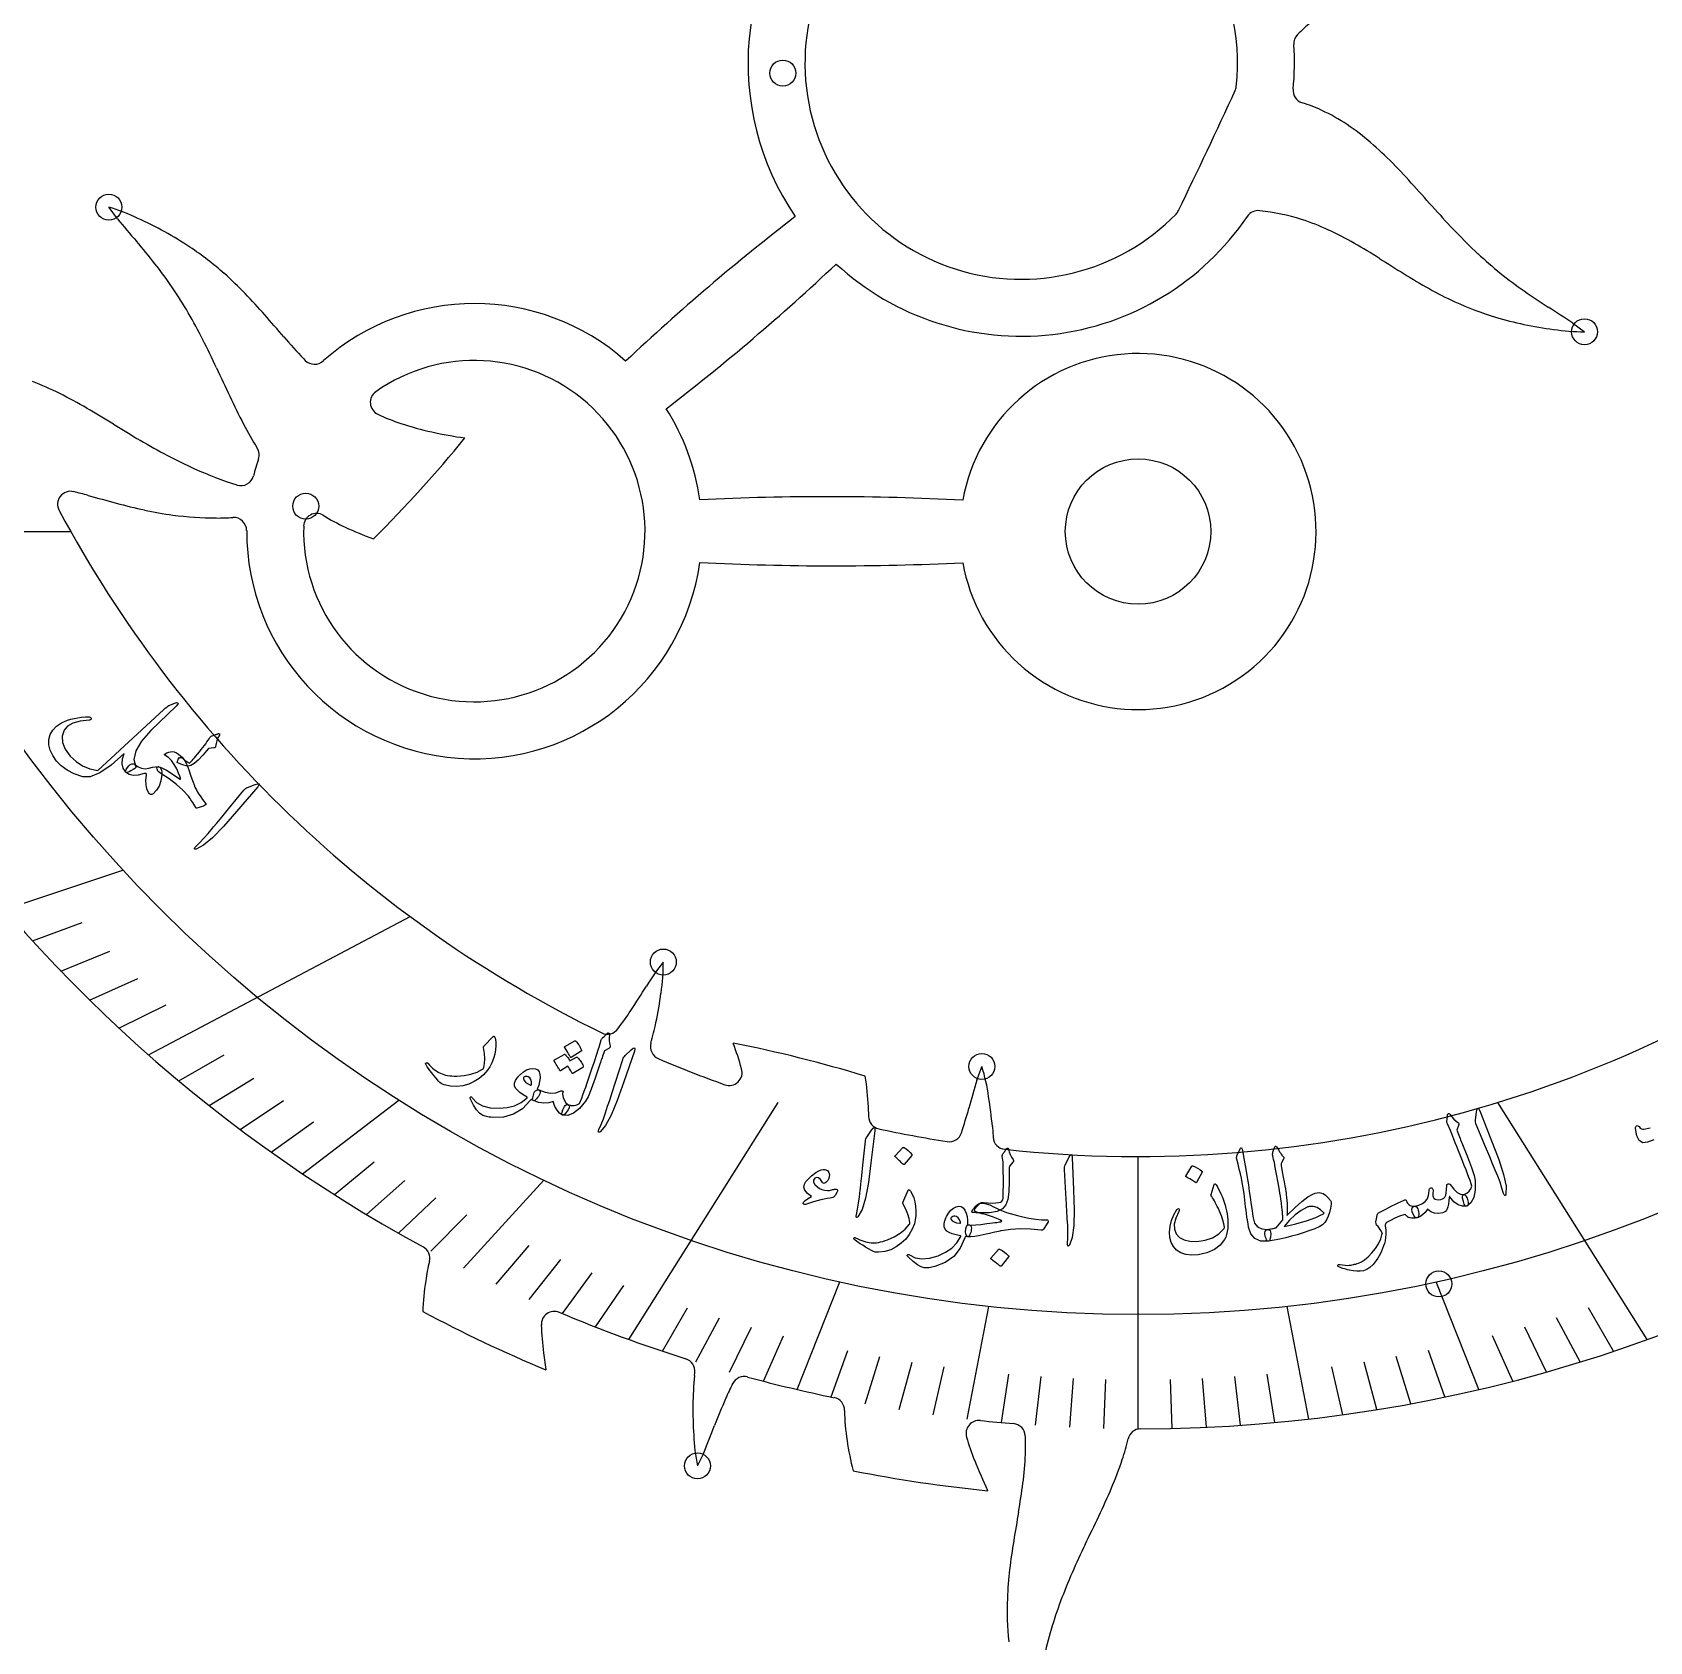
# Model space of a CAD drawing. Header units: millimetres. Extents: x -40.3 to 40.3, y -40.3 to 40.3.
# Drawn here: x -21.29 to 9.85, y -21.38 to 9.61 of the extents above; entities that cross this region are included whole.
import ezdxf

# ---------------------------------------------------------------- set-up
doc = ezdxf.new("R2010")
doc.units = ezdxf.units.MM
for name, color, linetype in [('CUT_INNER', 6, 'Continuous'), ('CUT_OUTER', 1, 'Continuous'), ('ENGRAVE', 7, 'Continuous'), ('ENGRAVE_FINE', 8, 'Continuous'), ('TEXT', 5, 'Continuous')]:
    doc.layers.add(name, color=color, linetype=linetype)

msp = doc.modelspace()

# ---------------------------------------------------------------- linework, layer by layer
at = {"layer": 'CUT_INNER'}
for points in [[(-19.65, 6.021), (-19.811, 6.242), (-19.814, 6.246)], [(8.372, 4.016), (8.591, 3.851), (8.595, 3.848)], [(-16.07, 3.332), (-16.035, 3.296)], [(-12.965, 1.803), (-12.959, 1.802)], [(-7.792, -9.857), (-7.794, -9.851)], [(-3.103, -10.563), (-3.009, -10.307), (-3.007, -10.302)], [(-5.193, -11.079), (-5.189, -11.262)], [(-2.804, -11.458), (-2.79, -11.664)], [(-11.446, -15.817), (-11.404, -16.135), (-11.404, -16.14)], [(-8.541, -16.255), (-8.534, -16.199)], [(-2.169, -17.77), (-2.166, -17.506), (-2.166, -17.491), (-2.17, -17.415)], [(-8.361, -17.741), (-8.48, -17.987), (-8.483, -17.992)], [(-2.896, -18.465), (-2.894, -18.471)]]:
    msp.add_lwpolyline(points, dxfattribs=at)
msp.add_circle((0, 0), 1.4, dxfattribs=at)
for centre, radius, start, end in [((0, 11.523), 23.56, 354.6887, 200.6515), ((0, 0), 39.01, 117.6704, 213.0897), ((0, 11.523), 28.802, 128.2866, 241.45), ((0, 11.523), 28.802, 270.0987, 51.7132), ((-2.249, 9.022), 4.164, 353.6856, 73.9472), ((-2.25, 9.022), 5.259, 135.6208, 214.1991), ((-2.249, 9.022), 4.164, 125.1637, 315.7235), ((6.2, 6.413), 4.446, 130.3452, 134.7254), ((-2.227, 9.021), 5.238, 354.4898, 3.9006), ((3.248, 9.394), 0.25, 134.8899, 183.8672), ((-125.508, 67.317), 140.306, 334.1682, 335.21271), ((1.641, 8.59), 0.25, 337.3633, 354.0098), ((3.235, 8.495), 0.25, 174.7316, 251.8995), ((2.378, 5.685), 2.689, 64.3808, 73.154), ((1.99, 4.782), 3.671, 56.305, 65.0077), ((0, 0), 39.01, 257.7581, 11.7782), ((1.477, 4.024), 4.586, 49.1382, 56.2322), ((-0.092, 2.213), 6.982, 44.3313, 49.1195), ((-5.428, -3.004), 14.445, 41.9752, 44.3419), ((-208.741, -186.027), 288.002, 41.87273, 41.99278), ((-20.888, 2.637), 3.766, 64.3336, 73.4341), ((10.607, 31.388), 39.484, 219.9762, 220.7945), ((-22.552, -1.188), 7.935, 61.2929, 65.4639), ((19.888, -28.319), 43.404, 127.6084, 133.2746), ((-2.249, 9.022), 5.26, 227.3649, 325.8619), ((0.552, 6.288), 0.25, 316.0387, 334.6875), ((2.311, 5.93), 0.25, 82.3833, 145.8984), ((1.941, 2.214), 3.984, 72.3486, 84.1918), ((1.778, 1.726), 4.498, 65.1344, 72.2625), ((19.824, 18.867), 18.957, 221.896, 223.7134), ((-21.915, -0.028), 6.612, 56.39, 61.3054), ((0.964, -0.017), 6.422, 60.0866, 65.0779), ((13.604, 12.928), 10.357, 223.7475, 227.0157), ((-29.23, -2.926), 13.094, 38.126, 40.577), ((-21.606, 0.449), 6.044, 48.3846, 56.3234), ((-2.725, -6.421), 13.813, 57.7418, 60.0731), ((12.184, 11.417), 8.283, 227.0694, 234.992), ((-25.446, 0.046), 8.283, 30.1944, 38.117), ((-35.543, 36.732), 43.373, 307.5925, 313.2726), ((55.102, 85.236), 94.561, 237.75362, 238.09311), ((-22.428, -0.465), 7.274, 43.9511, 48.3297), ((11.469, 15.168), 12.018, 238.1225, 240.7802), ((9.148, 11.03), 7.274, 240.8261, 245.2047), ((-25.85, -3.751), 12.018, 41.2475, 43.9052), ((-12.779, 0.008), 4.383, 48.3344, 131.4853), ((8.627, 9.916), 6.044, 245.2596, 253.1984), ((14.943, 15.359), 13.094, 235.001, 237.452), ((-27.243, -0.989), 10.357, 26.8725, 30.1407), ((-87.944, -58.137), 94.561, 40.87862, 41.21811), ((8.784, 10.462), 6.612, 253.265, 258.1804), ((-13.218, -29.042), 39.484, 56.8512, 57.6695), ((-6.001, 12.788), 13.813, 220.8668, 223.1981), ((9.057, 11.757), 7.935, 258.1679, 262.3389), ((8.575, 7.614), 3.766, 261.2086, 270.3091), ((-34.92, -4.866), 18.957, 25.021, 26.8384), ((0, 0), 3.428, 227.8354, 169.8526), ((243.281, 124.856), 288.002, 204.99773, 205.11778), ((-12.779, 0.008), 3.287, 178.2799, 125.2789), ((-15.856, 3.472), 0.25, 224.451, 313.982), ((-23.237, -2.264), 5.509, 63.2988, 69.2838), ((-25.025, -5.819), 9.489, 59.7307, 63.2983), ((-4.406, 8.733), 14.445, 205.1002, 207.4669), ((-14.532, 2.488), 0.25, 125.4906, 245.5083), ((-34.528, -22.116), 28.354, 58.534, 59.747), ((-13.076, 5.499), 3.595, 244.2848, 251.8601), ((-12.777, 0.009), 4.381, 7.8989, 32.5324), ((0.391, 34.966), 38.562, 238.5529, 239.451), ((-11.554, 5.001), 6.381, 207.3427, 212.1215), ((-12.366, 7.547), 5.762, 251.487, 257.6602), ((-11.626, 10.932), 9.227, 257.6656, 261.6596), ((-12.575, 13.011), 13.064, 239.4785, 242.095), ((-17.172, 1.479), 0.25, 341.382, 31.0774), ((-33.697, 18.83), 26.833, 315.0131, 320.6106), ((-14.506, 9.379), 8.95, 242.1375, 245.8785), ((-12.818, 0.018), 4.343, 161.462, 165.9474), ((-14.774, 8.816), 8.327, 245.9827, 251.9929), ((-17.273, 1.135), 0.25, 252.4783, 345.5879), ((-20.552, 0.525), 0.25, 76.3401, 208.3008), ((-22.621, -7.873), 8.9, 74.3006, 76.1645), ((4.853, 91.873), 94.561, 254.62862, 254.96811), ((-5.978, -50.39), 51.061, 87.0762, 92.7605), ((0, 11.523), 23.559, 208.1531, 244.0093), ((-16.561, 12.156), 12.018, 254.9975, 257.6552), ((-17.581, 7.522), 7.274, 257.7011, 262.0797), ((-17.757, 6.306), 6.044, 262.1346, 270.0734), ((-15.815, 0.099), 0.25, 59.2467, 178.2249), ((-13.73, 3.421), 3.672, 237.7985, 245.2338), ((-17.702, 4.238), 3.977, 269.3288, 273.942), ((-17.412, 0.021), 0.25, 359.6699, 93.8444), ((-12.779, 0.008), 4.383, 179.8477, 352.0961), ((-12.547, 5.904), 6.423, 244.9311, 250.2351), ((-5.845, 50.515), 51.175, 267.0959, 272.7669), ((-0.001, -0.001), 3.426, 190.0851, 227.8414), ((0, 11.522), 23.558, 263.7419, 307.1023), ((-6.066, -10.784), 3.958, 140.9543, 149.1274), ((-12.906, -8.311), 3.766, 351.2086, 0.3091), ((-31.018, 4.831), 25.478, 326.5265, 327.7805), ((-17.049, -7.829), 7.935, 348.1679, 352.3389), ((-16.166, -5.012), 7.661, 323.4314, 326.6651), ((-10.216, -9.429), 0.25, 244.1602, 323.9594), ((-14.066, -8.492), 4.88, 343.8021, 348.6101), ((-9.139, -9.92), 0.25, 164.5148, 246.9727), ((-13.035, -36.167), 26.833, 73.1381, 78.7356), ((-14.712, -12.381), 7.366, 16.0491, 20.043), ((-0.065, 11.356), 23.38, 246.9031, 250.27), ((-7.873, -10.417), 0.25, 250.1367, 16.7649), ((-11.606, -11.422), 6.423, 3.0561, 8.3601), ((34.799, -21.628), 39.484, 163.7262, 164.5445), ((-6.605, -11.414), 3.766, 8.0836, 17.1841), ((-10.709, -12.156), 7.935, 5.0429, 9.2139), ((-14.353, -8.01), 11.52, 341.9672, 344.4106), ((-4.939, -11.257), 0.25, 181.1696, 257.8711), ((-0.041, 11.307), 23.339, 257.7537, 261.0398), ((-3.637, -11.501), 0.25, 261.0352, 342.4783), ((-2.541, -11.648), 0.25, 183.8444, 263.8477), ((-13.885, -13.996), 0.25, 346.1217, 61.3477), ((-10.748, -14.813), 2.992, 165.3275, 172.6071), ((-7.358, -15.344), 6.423, 171.8061, 177.1101), ((-1.129, 8.648), 26.833, 241.8881, 247.4856), ((-11.239, -15.267), 0.25, 67.3263, 182.9246), ((-0.019, 11.468), 28.743, 247.2328, 252.4093), ((-5.432, -15.071), 6.061, 181.9667, 187.0678), ((-8.782, -16.17), 0.25, 353.1579, 72.2461), ((-1.959, -16.887), 6.612, 174.515, 179.4304), ((-3.015, -18.815), 5.361, 153.3325, 156.7402), ((-7.582, -16.522), 0.25, 74.7468, 153.3096), ((-0.037, 11.374), 28.649, 254.8664, 258.2933), ((4.045, -21.972), 13.094, 156.251, 158.702), ((-5.901, -16.923), 0.25, 358.7745, 78.2227), ((-0.636, -16.902), 7.935, 179.4179, 183.5889), ((-1.382, -16.859), 4.27, 180.9296, 188.6784), ((-3.062, -17.367), 0.25, 83.8548, 196.6908), ((-0.171, 9.733), 27.004, 263.9132, 265.2682), ((-4.793, -17.237), 3.766, 182.4586, 191.5591), ((-44.996, -3.014), 39.484, 338.1012, 338.9195), ((-2.42, -17.428), 0.25, 2.8599, 85.2539), ((0.051, -17.529), 0.25, 90.1779, 167.0191), ((0.746, -16.534), 6.423, 188.6811, 193.9851), ((0.922, -16.238), 4.391, 195.8747, 201.8988), ((-3.521, -16.765), 3.402, 341.0169, 347.9937), ((5.438, -14.506), 9.227, 201.4156, 205.4096), ((-8.585, -17.499), 6.422, 352.5866, 357.5779), ((-6.93, -15.67), 6.982, 336.8313, 341.6195), ((-0.257, 8.233), 26.833, 258.7631, 264.3606), ((-15.914, -16.542), 13.813, 350.2418, 352.5731), ((-13.791, -12.736), 14.445, 334.4752, 336.8419), ((90.895, -34.891), 94.561, 170.25362, 170.59311), ((-260.687, 105.06), 288.002, 334.37273, 334.49278), ((9.463, -21.394), 12.018, 170.6225, 173.2802), ((16.078, -27.697), 18.957, 154.396, 156.2134), ((4.752, -20.833), 7.274, 173.3261, 177.7047), ((8.211, -24.223), 10.357, 156.2475, 159.5157), ((3.524, -20.778), 6.044, 177.7596, 185.6984), ((6.271, -23.49), 8.283, 159.5694, 167.492)]:
    msp.add_arc(centre, radius, start, end, dxfattribs=at)
at = {"layer": 'CUT_OUTER'}
msp.add_circle((0, 0), 40.325, dxfattribs=at)
at = {"layer": 'ENGRAVE'}
for points in [[(-26.396, 0), (-20.549, 0)], [(-21.819, -7.278), (-19.545, -6.52)], [(-19.049, -10.079), (-14.014, -7.415)], [(-16.084, -12.369), (-14.235, -10.947)], [(-9.802, -15.559), (-6.927, -10.995)], [(9.802, -15.559), (6.927, -10.995)], [(0, -17.279), (0, -12.037)], [(-12.987, -14.185), (-11.438, -12.492)], [(-6.561, -16.521), (-5.739, -14.451)], [(6.561, -16.521), (5.739, -14.451)], [(-3.288, -17.09), (-2.871, -14.922)], [(3.288, -17.09), (2.871, -14.922)]]:
    msp.add_lwpolyline(points, dxfattribs=at)
for centre, radius in [((0, 11.523), 26.6), ((-6.839, 8.829), 0.25), ((-19.815, 6.247), 0.25), ((8.596, 3.848), 0.25), ((-16.025, 0.489), 0.25), ((-9.14, -8.29), 0.25), ((-3.007, -10.301), 0.25), ((5.791, -14.489), 0.25), ((-8.483, -17.992), 0.25)]:
    msp.add_circle(centre, radius, dxfattribs=at)
at = {"layer": 'ENGRAVE_FINE'}
for points in [[(-21.284, -7.881), (-20.327, -7.527)], [(-20.739, -8.463), (-19.796, -8.078)], [(-20.185, -9.023), (-19.257, -8.608)], [(-19.621, -9.561), (-18.71, -9.117)], [(-18.47, -10.577), (-17.594, -10.076)], [(-17.883, -11.055), (-17.027, -10.526)], [(-17.289, -11.512), (-16.454, -10.956)], [(-16.69, -11.95), (-15.877, -11.368)], [(-15.474, -12.769), (-14.707, -12.136)], [(-14.858, -13.15), (-14.117, -12.494)], [(-14.239, -13.513), (-13.522, -12.833)], [(-13.615, -13.858), (-12.925, -13.155)], [(-12.356, -14.494), (-11.721, -13.749)], [(-11.721, -14.786), (-11.116, -14.021)], [(-11.084, -15.06), (-10.508, -14.277)], [(-10.444, -15.318), (-9.898, -14.517)], [(-9.157, -15.784), (-8.674, -14.95)], [(-8.511, -15.992), (-8.059, -15.144)], [(8.511, -15.992), (8.059, -15.144)], [(9.157, -15.784), (8.674, -14.95)], [(-7.863, -16.185), (-7.444, -15.322)], [(-7.213, -16.361), (-6.827, -15.486)], [(7.213, -16.361), (6.827, -15.486)], [(7.863, -16.185), (7.444, -15.322)], [(-5.909, -16.666), (-5.59, -15.768)], [(5.909, -16.666), (5.59, -15.768)], [(-5.255, -16.795), (-4.971, -15.888)], [(-4.6, -16.909), (-4.351, -15.993)], [(-3.945, -17.007), (-3.73, -16.084)], [(3.945, -17.007), (3.73, -16.084)], [(4.6, -16.909), (4.351, -15.993)], [(5.255, -16.795), (4.971, -15.888)], [(-2.631, -17.158), (-2.488, -16.224)], [(-1.974, -17.211), (-1.866, -16.273)], [(-1.316, -17.249), (-1.244, -16.307)], [(-0.658, -17.271), (-0.622, -16.328)], [(0.658, -17.271), (0.622, -16.328)], [(1.316, -17.249), (1.244, -16.307)], [(1.974, -17.211), (1.866, -16.273)], [(2.631, -17.158), (2.488, -16.224)]]:
    msp.add_lwpolyline(points, dxfattribs=at)
at = {"layer": 'TEXT'}
for points in [[(-19.005, -3.832), (-19.189, -4.038), (-19.298, -4.224), (-19.333, -4.387), (-19.293, -4.529), (-19.297, -4.544), (-19.315, -4.562), (-19.346, -4.585), (-19.39, -4.61), (-19.427, -4.629), (-19.455, -4.639), (-19.477, -4.641), (-19.49, -4.633), (-19.537, -4.557), (-19.557, -4.472), (-19.551, -4.379), (-19.519, -4.277), (-19.772, -4.5), (-19.989, -4.649), (-20.172, -4.723), (-20.319, -4.723), (-20.482, -4.665), (-20.621, -4.595), (-20.735, -4.513), (-20.824, -4.42), (-20.896, -4.315), (-20.944, -4.21), (-20.968, -4.107), (-20.968, -4.005), (-20.945, -3.909), (-20.896, -3.823), (-20.823, -3.749), (-20.726, -3.684), (-20.669, -3.657), (-20.609, -3.633), (-20.547, -3.613), (-20.481, -3.597), (-20.413, -3.584), (-20.342, -3.576), (-20.268, -3.571), (-20.192, -3.57), (-20.182, -3.572), (-20.174, -3.575), (-20.167, -3.579), (-20.161, -3.586), (-20.157, -3.592), (-20.156, -3.599), (-20.156, -3.606), (-20.159, -3.614), (-20.164, -3.62), (-20.172, -3.625), (-20.182, -3.629), (-20.194, -3.63), (-20.368, -3.649), (-20.506, -3.688), (-20.61, -3.746), (-20.678, -3.826), (-20.716, -3.939), (-20.709, -4.061), (-20.656, -4.19), (-20.557, -4.326), (-20.447, -4.431), (-20.323, -4.511), (-20.183, -4.569), (-20.029, -4.603), (-18.759, -3.429), (-18.729, -3.401), (-18.702, -3.379), (-18.678, -3.363), (-18.659, -3.352), (-18.511, -3.293), (-18.49, -3.299), (-18.484, -3.312), (-18.494, -3.333), (-18.52, -3.363)], [(-17.77, -3.912), (-17.759, -3.909), (-17.748, -3.905), (-17.739, -3.902), (-17.731, -3.899), (-17.724, -3.897), (-17.718, -3.895), (-17.713, -3.893), (-17.71, -3.892), (-17.703, -3.892), (-17.697, -3.892), (-17.692, -3.895), (-17.688, -3.898), (-17.685, -3.903), (-17.684, -3.908), (-17.684, -3.913), (-17.686, -3.919), (-17.715, -3.975), (-17.736, -4.03), (-17.751, -4.084), (-17.759, -4.137), (-17.762, -4.149), (-17.769, -4.159), (-17.78, -4.165), (-17.795, -4.168), (-17.9, -4.18), (-18.008, -4.307), (-18.095, -4.4), (-18.17, -4.466), (-18.235, -4.505), (-18.289, -4.518), (-18.324, -4.513), (-18.371, -4.5), (-18.428, -4.477), (-18.497, -4.445), (-18.482, -4.381), (-18.456, -4.349), (-18.421, -4.348), (-18.375, -4.379), (-18.345, -4.406), (-18.316, -4.429), (-18.289, -4.447), (-18.263, -4.462), (-18.254, -4.455), (-18.242, -4.444), (-18.228, -4.428), (-18.211, -4.408), (-18.191, -4.384), (-18.167, -4.356), (-18.14, -4.323), (-18.11, -4.286), (-18.073, -4.241), (-18.039, -4.198), (-18.007, -4.158), (-17.977, -4.12), (-17.951, -4.085), (-17.927, -4.051), (-17.905, -4.02), (-17.886, -3.991), (-17.871, -3.968), (-17.857, -3.951), (-17.845, -3.94), (-17.835, -3.934), (-17.824, -3.931), (-17.809, -3.926), (-17.791, -3.92), (-17.77, -3.912)], [(-18.731, -4.28), (-18.696, -4.261), (-18.661, -4.248), (-18.627, -4.24), (-18.593, -4.238), (-18.555, -4.245), (-18.516, -4.262), (-18.474, -4.288), (-18.43, -4.324), (-18.407, -4.346), (-18.387, -4.368), (-18.369, -4.391), (-18.353, -4.415), (-18.338, -4.44), (-18.325, -4.465), (-18.313, -4.491), (-18.303, -4.517), (-18.271, -4.609), (-18.243, -4.691), (-18.217, -4.763), (-18.194, -4.825), (-18.174, -4.877), (-18.157, -4.92), (-18.142, -4.952), (-18.131, -4.976), (-18.107, -5.016), (-18.082, -5.055), (-18.058, -5.092), (-18.034, -5.127), (-18.01, -5.16), (-17.987, -5.19), (-17.966, -5.218), (-17.946, -5.244), (-17.943, -5.249), (-17.944, -5.254), (-17.949, -5.259), (-17.957, -5.265), (-17.996, -5.287), (-18.037, -5.304), (-18.079, -5.317), (-18.122, -5.326), (-18.128, -5.326), (-18.134, -5.324), (-18.139, -5.32), (-18.143, -5.315), (-18.163, -5.282), (-18.181, -5.25), (-18.199, -5.22), (-18.217, -5.192), (-18.234, -5.165), (-18.251, -5.141), (-18.268, -5.118), (-18.284, -5.098), (-18.388, -4.98), (-18.511, -4.868), (-18.653, -4.761), (-18.814, -4.659), (-18.842, -4.64), (-18.863, -4.62), (-18.878, -4.598), (-18.887, -4.574), (-18.889, -4.553), (-18.884, -4.538), (-18.871, -4.531), (-18.851, -4.53), (-18.793, -4.549), (-18.708, -4.595), (-18.596, -4.667), (-18.456, -4.765), (-18.45, -4.768), (-18.445, -4.77), (-18.441, -4.771), (-18.439, -4.769), (-18.436, -4.75), (-18.448, -4.71), (-18.472, -4.651), (-18.508, -4.571), (-18.555, -4.485), (-18.608, -4.412), (-18.668, -4.351), (-18.735, -4.303), (-18.741, -4.298), (-18.742, -4.293), (-18.739, -4.287), (-18.731, -4.28)], [(-18.837, -4.535), (-18.817, -4.563), (-18.804, -4.597), (-18.798, -4.636), (-18.798, -4.681), (-18.814, -4.8), (-18.847, -4.9), (-18.897, -4.983), (-18.964, -5.048), (-18.988, -5.061), (-19.011, -5.061), (-19.031, -5.048), (-19.049, -5.024), (-19.081, -4.954), (-19.099, -4.876), (-19.103, -4.788), (-19.093, -4.692), (-19.092, -4.672), (-19.098, -4.66), (-19.112, -4.656), (-19.134, -4.66), (-19.248, -4.691), (-19.346, -4.696), (-19.427, -4.676), (-19.492, -4.631), (-19.495, -4.624), (-19.495, -4.614), (-19.491, -4.6), (-19.484, -4.585), (-19.458, -4.544), (-19.431, -4.512), (-19.402, -4.488), (-19.373, -4.473), (-19.359, -4.47), (-19.345, -4.471), (-19.33, -4.476), (-19.316, -4.485), (-19.252, -4.532), (-19.186, -4.559), (-19.118, -4.568), (-19.048, -4.557), (-18.974, -4.539), (-18.915, -4.529), (-18.869, -4.527), (-18.837, -4.535)], [(-16.999, -4.871), (-16.949, -4.855), (-16.924, -4.857), (-16.925, -4.877), (-16.95, -4.914), (-17.357, -5.388), (-17.606, -5.678), (-17.818, -5.897), (-17.995, -6.042), (-18.136, -6.114), (-18.151, -6.117), (-18.161, -6.116), (-18.166, -6.112), (-18.166, -6.105), (-18.164, -6.096), (-18.16, -6.087), (-18.152, -6.077), (-18.143, -6.067), (-18.064, -5.991), (-17.984, -5.906), (-17.902, -5.813), (-17.82, -5.712), (-17.798, -5.686), (-17.739, -5.615), (-17.643, -5.499), (-17.509, -5.339), (-17.216, -4.982), (-17.199, -4.964), (-17.182, -4.949), (-17.165, -4.938), (-17.147, -4.929)], [(-12.413, -9.725), (-12.41, -9.722), (-12.406, -9.719), (-12.403, -9.718), (-12.4, -9.718), (-12.394, -9.721), (-12.388, -9.728), (-12.383, -9.739), (-12.378, -9.754), (-12.366, -9.825), (-12.363, -9.9), (-12.37, -9.979), (-12.387, -10.062), (-12.412, -10.148), (-12.443, -10.229), (-12.48, -10.305), (-12.525, -10.375), (-12.599, -10.459), (-12.684, -10.531), (-12.78, -10.591), (-12.887, -10.64), (-13.002, -10.674), (-13.119, -10.688), (-13.238, -10.681), (-13.359, -10.653), (-13.39, -10.642), (-13.418, -10.627), (-13.444, -10.608), (-13.467, -10.585), (-13.516, -10.526), (-13.56, -10.472), (-13.599, -10.423), (-13.633, -10.38), (-13.661, -10.341), (-13.684, -10.308), (-13.702, -10.281), (-13.714, -10.259), (-13.716, -10.253), (-13.717, -10.248), (-13.716, -10.244), (-13.715, -10.24), (-13.712, -10.236), (-13.708, -10.233), (-13.704, -10.231), (-13.699, -10.229), (-13.693, -10.229), (-13.688, -10.231), (-13.683, -10.234), (-13.677, -10.24), (-13.645, -10.274), (-13.614, -10.304), (-13.583, -10.332), (-13.553, -10.358), (-13.523, -10.38), (-13.493, -10.4), (-13.463, -10.418), (-13.433, -10.433), (-13.401, -10.446), (-13.368, -10.457), (-13.332, -10.467), (-13.293, -10.475), (-13.253, -10.481), (-13.209, -10.484), (-13.164, -10.486), (-13.115, -10.486), (-12.974, -10.475), (-12.845, -10.449), (-12.726, -10.409), (-12.619, -10.353), (-12.611, -10.348), (-12.604, -10.341), (-12.599, -10.332), (-12.594, -10.321), (-12.582, -10.245), (-12.579, -10.156), (-12.585, -10.052), (-12.6, -9.933), (-12.599, -9.926), (-12.598, -9.921), (-12.596, -9.916), (-12.594, -9.913)], [(-10.312, -9.751), (-10.279, -9.721), (-10.253, -9.697), (-10.235, -9.679), (-10.223, -9.667), (-10.215, -9.66), (-10.207, -9.656), (-10.199, -9.655), (-10.191, -9.657), (-10.184, -9.662), (-10.18, -9.67), (-10.178, -9.68), (-10.179, -9.691), (-10.184, -9.749), (-10.184, -9.804), (-10.177, -9.855), (-10.165, -9.903), (-10.162, -9.918), (-10.165, -9.932), (-10.175, -9.944), (-10.192, -9.955), (-10.274, -10.003), (-10.286, -10.036), (-10.297, -10.069), (-10.309, -10.101), (-10.32, -10.133), (-10.331, -10.164), (-10.341, -10.194), (-10.351, -10.224), (-10.361, -10.254), (-10.452, -10.526), (-10.528, -10.736), (-10.59, -10.884), (-10.637, -10.97), (-10.757, -11.111), (-10.871, -11.203), (-10.978, -11.246), (-11.079, -11.24), (-11.081, -11.239), (-11.084, -11.237), (-11.086, -11.236), (-11.088, -11.235), (-11.096, -11.216), (-11.09, -11.182), (-11.072, -11.134), (-11.04, -11.072), (-11.027, -11.05), (-11.012, -11.037), (-10.996, -11.031), (-10.979, -11.034), (-10.915, -11.051), (-10.856, -11.054), (-10.803, -11.042), (-10.755, -11.016), (-10.734, -10.967), (-10.711, -10.911), (-10.687, -10.847), (-10.661, -10.777), (-10.634, -10.699), (-10.605, -10.614), (-10.574, -10.523), (-10.542, -10.426), (-10.509, -10.33), (-10.48, -10.245), (-10.454, -10.168), (-10.432, -10.101), (-10.414, -10.044), (-10.398, -9.997), (-10.385, -9.96), (-10.375, -9.932), (-10.334, -9.791), (-10.328, -9.778), (-10.323, -9.767), (-10.317, -9.758), (-10.312, -9.751)], [(-10.845, -9.809), (-10.841, -9.808), (-10.836, -9.808), (-10.831, -9.81), (-10.825, -9.814), (-10.808, -9.833), (-10.792, -9.853), (-10.777, -9.873), (-10.763, -9.893), (-10.75, -9.915), (-10.738, -9.937), (-10.727, -9.96), (-10.716, -9.985), (-10.715, -9.992), (-10.715, -9.999), (-10.718, -10.004), (-10.722, -10.007), (-10.915, -10.127), (-10.92, -10.128), (-10.925, -10.126), (-10.93, -10.12), (-10.934, -10.111), (-10.938, -10.103), (-10.945, -10.091), (-10.953, -10.076), (-10.965, -10.056), (-10.979, -10.032), (-10.995, -10.003), (-11.015, -9.97), (-11.038, -9.933), (-11.04, -9.927), (-11.041, -9.923), (-11.039, -9.919), (-11.035, -9.917)], [(-9.759, -9.982), (-9.719, -9.949), (-9.695, -9.942), (-9.688, -9.96), (-9.698, -10.005), (-9.901, -10.595), (-10.026, -10.957), (-10.143, -11.238), (-10.253, -11.438), (-10.358, -11.557), (-10.371, -11.565), (-10.38, -11.568), (-10.387, -11.566), (-10.39, -11.56), (-10.391, -11.551), (-10.39, -11.541), (-10.387, -11.529), (-10.382, -11.516), (-10.336, -11.416), (-10.293, -11.307), (-10.252, -11.191), (-10.212, -11.066), (-10.201, -11.034), (-10.173, -10.947), (-10.126, -10.804), (-10.061, -10.606), (-9.92, -10.166), (-9.911, -10.143), (-9.9, -10.123), (-9.889, -10.106), (-9.875, -10.091)], [(-10.812, -10.121), (-10.808, -10.12), (-10.803, -10.12), (-10.798, -10.122), (-10.792, -10.126), (-10.775, -10.145), (-10.758, -10.164), (-10.743, -10.185), (-10.728, -10.205), (-10.715, -10.227), (-10.703, -10.249), (-10.691, -10.272), (-10.681, -10.296), (-10.68, -10.303), (-10.681, -10.309), (-10.684, -10.314), (-10.688, -10.318), (-10.881, -10.438), (-10.885, -10.439), (-10.889, -10.437), (-10.894, -10.432), (-10.899, -10.424), (-10.902, -10.418), (-10.907, -10.41), (-10.914, -10.398), (-10.922, -10.384), (-10.933, -10.366), (-10.945, -10.346), (-10.959, -10.323), (-10.976, -10.297), (-11.118, -10.385), (-11.123, -10.386), (-11.128, -10.384), (-11.133, -10.378), (-11.138, -10.369), (-11.142, -10.361), (-11.148, -10.349), (-11.157, -10.333), (-11.168, -10.313), (-11.183, -10.289), (-11.2, -10.26), (-11.22, -10.227), (-11.243, -10.19), (-11.244, -10.184), (-11.244, -10.18), (-11.242, -10.177), (-11.238, -10.175), (-11.046, -10.068), (-11.042, -10.067), (-11.037, -10.067), (-11.032, -10.069), (-11.026, -10.073), (-11.014, -10.087), (-11.002, -10.101), (-10.99, -10.115), (-10.979, -10.13), (-10.968, -10.145), (-10.958, -10.161), (-10.948, -10.177), (-10.94, -10.193)], [(-11.701, -10.957), (-11.852, -11.114), (-12.024, -11.221), (-12.219, -11.277), (-12.435, -11.282), (-12.464, -11.279), (-12.491, -11.275), (-12.518, -11.27), (-12.544, -11.265), (-12.569, -11.258), (-12.592, -11.251), (-12.614, -11.242), (-12.636, -11.233), (-12.682, -11.198), (-12.734, -11.136), (-12.792, -11.047), (-12.855, -10.931), (-12.86, -10.917), (-12.862, -10.905), (-12.859, -10.896), (-12.852, -10.889), (-12.843, -10.886), (-12.834, -10.888), (-12.826, -10.893), (-12.818, -10.903), (-12.734, -10.992), (-12.62, -11.056), (-12.475, -11.095), (-12.301, -11.107), (-12.147, -11.094), (-12.006, -11.056), (-11.878, -10.994), (-11.763, -10.908), (-11.761, -10.904), (-11.761, -10.9), (-11.762, -10.896), (-11.764, -10.893), (-11.841, -10.847), (-11.903, -10.803), (-11.95, -10.76), (-11.984, -10.719), (-12.003, -10.673), (-12.003, -10.623), (-11.985, -10.57), (-11.949, -10.513), (-11.943, -10.506), (-11.938, -10.499), (-11.931, -10.491), (-11.925, -10.484), (-11.918, -10.477), (-11.91, -10.469), (-11.902, -10.462), (-11.893, -10.454), (-11.833, -10.404), (-11.772, -10.368), (-11.712, -10.346), (-11.653, -10.338), (-11.6, -10.344), (-11.559, -10.366), (-11.532, -10.403), (-11.517, -10.456), (-11.514, -10.52), (-11.521, -10.588), (-11.54, -10.661), (-11.569, -10.737), (-11.565, -10.74), (-11.56, -10.742), (-11.556, -10.743), (-11.552, -10.745), (-11.547, -10.747), (-11.543, -10.748), (-11.539, -10.751), (-11.534, -10.753), (-11.521, -10.764), (-11.514, -10.78), (-11.513, -10.8), (-11.52, -10.826), (-11.531, -10.852), (-11.544, -10.877), (-11.56, -10.901), (-11.579, -10.924), (-11.598, -10.943), (-11.615, -10.955), (-11.629, -10.96), (-11.64, -10.958), (-11.684, -10.935), (-11.686, -10.939), (-11.69, -10.944), (-11.695, -10.95), (-11.701, -10.957)], [(-11.679, -10.649), (-11.681, -10.595), (-11.692, -10.552), (-11.711, -10.52), (-11.739, -10.499), (-11.759, -10.494), (-11.78, -10.493), (-11.799, -10.496), (-11.819, -10.503), (-11.826, -10.508), (-11.831, -10.515), (-11.832, -10.524), (-11.831, -10.536), (-11.818, -10.569), (-11.792, -10.601), (-11.752, -10.632), (-11.698, -10.662), (-11.691, -10.664), (-11.686, -10.662), (-11.682, -10.657), (-11.679, -10.649)], [(-10.979, -11.034), (-10.964, -11.049), (-10.953, -11.062), (-10.948, -11.072), (-10.947, -11.081), (-10.951, -11.092), (-10.956, -11.105), (-10.964, -11.119), (-10.974, -11.136), (-11.009, -11.186), (-11.039, -11.22), (-11.062, -11.238), (-11.079, -11.24), (-11.137, -11.2), (-11.187, -11.143), (-11.228, -11.069), (-11.26, -10.978), (-11.347, -11.003), (-11.44, -11.008), (-11.539, -10.993), (-11.643, -10.957), (-11.652, -10.949), (-11.657, -10.938), (-11.658, -10.924), (-11.655, -10.907), (-11.624, -10.803), (-11.621, -10.792), (-11.614, -10.781), (-11.604, -10.771), (-11.59, -10.761), (-11.578, -10.755), (-11.565, -10.751), (-11.551, -10.751), (-11.538, -10.754), (-11.414, -10.796), (-11.304, -10.814), (-11.207, -10.807), (-11.125, -10.776), (-11.115, -10.771), (-11.104, -10.769), (-11.094, -10.77), (-11.084, -10.774), (-11.076, -10.779), (-11.071, -10.786), (-11.071, -10.795), (-11.074, -10.804), (-11.078, -10.813), (-11.081, -10.821), (-11.082, -10.828), (-11.083, -10.834), (-11.067, -10.899), (-11.044, -10.954), (-11.015, -10.999), (-10.979, -11.034)], [(5.946, -11.359), (5.951, -11.314), (5.955, -11.28), (5.958, -11.254), (5.959, -11.237), (5.961, -11.226), (5.964, -11.218), (5.969, -11.212), (5.977, -11.209), (5.986, -11.208), (5.994, -11.211), (6.002, -11.217), (6.009, -11.227), (6.042, -11.274), (6.077, -11.316), (6.116, -11.35), (6.157, -11.379), (6.168, -11.389), (6.174, -11.401), (6.175, -11.417), (6.169, -11.436), (6.138, -11.526), (6.151, -11.559), (6.163, -11.591), (6.175, -11.623), (6.187, -11.654), (6.199, -11.685), (6.211, -11.715), (6.223, -11.744), (6.234, -11.773), (6.341, -12.039), (6.42, -12.249), (6.469, -12.402), (6.489, -12.498), (6.489, -12.683), (6.462, -12.826), (6.408, -12.928), (6.327, -12.989), (6.324, -12.99), (6.322, -12.991), (6.319, -12.991), (6.317, -12.992), (6.299, -12.982), (6.281, -12.953), (6.264, -12.904), (6.248, -12.837), (6.244, -12.811), (6.246, -12.791), (6.255, -12.777), (6.27, -12.768), (6.33, -12.739), (6.376, -12.703), (6.409, -12.66), (6.429, -12.608), (6.413, -12.558), (6.394, -12.5), (6.371, -12.436), (6.345, -12.366), (6.315, -12.289), (6.282, -12.206), (6.247, -12.117), (6.208, -12.021), (6.171, -11.928), (6.138, -11.843), (6.108, -11.769), (6.081, -11.703), (6.059, -11.648), (6.04, -11.601), (6.026, -11.565), (6.015, -11.537), (5.955, -11.403), (5.951, -11.39), (5.948, -11.378), (5.946, -11.367), (5.946, -11.359)], [(6.516, -11.176), (6.526, -11.125), (6.539, -11.104), (6.556, -11.113), (6.578, -11.153), (6.805, -11.734), (6.945, -12.091), (7.039, -12.381), (7.085, -12.605), (7.082, -12.763), (7.077, -12.778), (7.072, -12.786), (7.066, -12.789), (7.059, -12.786), (7.053, -12.78), (7.047, -12.772), (7.042, -12.761), (7.037, -12.747), (7.007, -12.642), (6.969, -12.531), (6.925, -12.416), (6.875, -12.295), (6.862, -12.264), (6.827, -12.178), (6.77, -12.039), (6.691, -11.847), (6.513, -11.42), (6.505, -11.397), (6.5, -11.375), (6.498, -11.354), (6.499, -11.334)], [(-5.13, -11.529), (-5.097, -11.489), (-5.075, -11.476), (-5.065, -11.493), (-5.065, -11.538), (-5.143, -12.158), (-5.19, -12.537), (-5.247, -12.837), (-5.314, -13.056), (-5.392, -13.194), (-5.403, -13.204), (-5.412, -13.209), (-5.418, -13.208), (-5.423, -13.203), (-5.426, -13.194), (-5.427, -13.184), (-5.426, -13.172), (-5.423, -13.158), (-5.4, -13.051), (-5.38, -12.936), (-5.363, -12.813), (-5.35, -12.683), (-5.346, -12.649), (-5.336, -12.558), (-5.32, -12.409), (-5.297, -12.201), (-5.249, -11.742), (-5.245, -11.718), (-5.239, -11.696), (-5.231, -11.677), (-5.221, -11.66)], [(-4.526, -11.862), (-4.523, -11.86), (-4.518, -11.858), (-4.513, -11.859), (-4.506, -11.861), (-4.463, -11.889), (-4.424, -11.922), (-4.388, -11.958), (-4.356, -11.998), (-4.353, -12.003), (-4.352, -12.009), (-4.354, -12.014), (-4.357, -12.018), (-4.506, -12.186), (-4.511, -12.19), (-4.517, -12.19), (-4.523, -12.186), (-4.53, -12.179), (-4.536, -12.173), (-4.545, -12.163), (-4.558, -12.15), (-4.574, -12.134), (-4.594, -12.115), (-4.618, -12.092), (-4.646, -12.066), (-4.678, -12.037), (-4.681, -12.032), (-4.683, -12.028), (-4.683, -12.024), (-4.679, -12.021)], [(-2.598, -12.838), (-2.596, -12.765), (-2.594, -12.688), (-2.593, -12.607), (-2.593, -12.522), (-2.593, -12.433), (-2.594, -12.339), (-2.596, -12.241), (-2.599, -12.139), (-2.617, -12.032), (-2.615, -12.018), (-2.612, -12.006), (-2.608, -11.994), (-2.601, -11.983), (-2.598, -11.977), (-2.592, -11.97), (-2.586, -11.96), (-2.577, -11.95), (-2.567, -11.937), (-2.556, -11.922), (-2.544, -11.905), (-2.53, -11.886), (-2.526, -11.88), (-2.52, -11.875), (-2.514, -11.873), (-2.507, -11.873), (-2.502, -11.875), (-2.498, -11.879), (-2.494, -11.886), (-2.493, -11.895), (-2.481, -11.946), (-2.463, -11.997), (-2.438, -12.046), (-2.407, -12.095), (-2.399, -12.109), (-2.397, -12.122), (-2.4, -12.134), (-2.409, -12.146), (-2.468, -12.214), (-2.473, -12.222), (-2.477, -12.234), (-2.479, -12.248), (-2.481, -12.266), (-2.479, -12.516), (-2.489, -12.715), (-2.51, -12.864), (-2.543, -12.963), (-2.609, -13.04), (-2.715, -13.091), (-2.862, -13.117), (-3.048, -13.118), (-3.116, -13.105), (-3.147, -13.08), (-3.141, -13.041), (-3.099, -12.989), (-3.091, -12.982), (-3.084, -12.976), (-3.078, -12.969), (-3.071, -12.963), (-3.065, -12.957), (-3.058, -12.951), (-3.053, -12.945), (-3.047, -12.939), (-3.033, -12.928), (-3.017, -12.922), (-2.998, -12.919), (-2.978, -12.919), (-2.888, -12.927), (-2.809, -12.931), (-2.739, -12.929), (-2.68, -12.923), (-2.646, -12.914), (-2.621, -12.897), (-2.605, -12.872), (-2.598, -12.838)], [(-1.332, -12.056), (-1.306, -12.01), (-1.287, -11.995), (-1.273, -12.009), (-1.266, -12.054), (-1.243, -12.678), (-1.228, -13.06), (-1.236, -13.365), (-1.266, -13.592), (-1.321, -13.74), (-1.33, -13.752), (-1.338, -13.758), (-1.345, -13.759), (-1.35, -13.754), (-1.354, -13.746), (-1.357, -13.737), (-1.358, -13.725), (-1.358, -13.71), (-1.352, -13.601), (-1.351, -13.484), (-1.354, -13.361), (-1.363, -13.23), (-1.364, -13.196), (-1.369, -13.104), (-1.377, -12.954), (-1.388, -12.746), (-1.415, -12.284), (-1.415, -12.26), (-1.413, -12.238), (-1.408, -12.217), (-1.401, -12.199)], [(1.969, -11.884), (1.973, -11.876), (1.977, -11.87), (1.981, -11.867), (1.985, -11.867), (1.991, -11.87), (1.996, -11.879), (2.002, -11.896), (2.008, -11.918), (2.044, -12.105), (2.076, -12.279), (2.103, -12.438), (2.125, -12.583), (2.142, -12.707), (2.157, -12.819), (2.171, -12.918), (2.183, -13.003), (2.194, -13.076), (2.202, -13.136), (2.209, -13.183), (2.214, -13.217), (2.245, -13.318), (2.302, -13.389), (2.384, -13.43), (2.491, -13.44), (2.521, -13.445), (2.541, -13.461), (2.552, -13.488), (2.554, -13.526), (2.548, -13.587), (2.539, -13.631), (2.528, -13.658), (2.514, -13.668), (2.363, -13.663), (2.248, -13.615), (2.169, -13.525), (2.127, -13.393), (2.117, -13.329), (2.107, -13.264), (2.097, -13.2), (2.088, -13.135), (2.08, -13.07), (2.071, -13.005), (2.063, -12.94), (2.055, -12.874), (2.04, -12.749), (2.024, -12.637), (2.007, -12.538), (1.99, -12.451), (1.971, -12.367), (1.95, -12.279), (1.927, -12.185), (1.901, -12.085), (1.897, -12.067), (1.897, -12.051), (1.899, -12.035), (1.903, -12.021)], [(2.634, -11.849), (2.639, -11.842), (2.643, -11.837), (2.647, -11.834), (2.651, -11.834), (2.656, -11.836), (2.661, -11.839), (2.666, -11.845), (2.67, -11.852), (2.689, -11.885), (2.708, -11.915), (2.724, -11.942), (2.741, -11.967), (2.756, -11.989), (2.77, -12.008), (2.784, -12.024), (2.796, -12.037), (2.806, -12.047), (2.81, -12.059), (2.809, -12.073), (2.802, -12.087), (2.761, -12.156), (2.756, -12.168), (2.754, -12.18), (2.753, -12.195), (2.756, -12.21), (2.777, -12.328), (2.796, -12.432), (2.812, -12.522), (2.825, -12.598), (2.836, -12.66), (2.844, -12.708), (2.849, -12.743), (2.852, -12.763), (2.859, -12.825), (2.864, -12.883), (2.868, -12.939), (2.87, -12.991), (2.871, -13.04), (2.871, -13.087), (2.869, -13.13), (2.867, -13.17), (3.022, -13.019), (3.156, -12.9), (3.271, -12.813), (3.366, -12.759), (3.409, -12.742), (3.449, -12.732), (3.484, -12.729), (3.516, -12.732), (3.563, -12.749), (3.61, -12.779), (3.656, -12.822), (3.703, -12.879), (3.711, -12.893), (3.716, -12.91), (3.718, -12.929), (3.717, -12.951), (3.704, -13.032), (3.685, -13.11), (3.661, -13.185), (3.631, -13.257), (3.599, -13.305), (3.55, -13.349), (3.484, -13.39), (3.401, -13.427), (3.289, -13.468), (3.177, -13.506), (3.065, -13.541), (2.954, -13.572), (2.843, -13.601), (2.732, -13.627), (2.623, -13.649), (2.514, -13.668), (2.501, -13.665), (2.488, -13.656), (2.476, -13.64), (2.464, -13.616), (2.453, -13.587), (2.446, -13.559), (2.442, -13.531), (2.443, -13.504), (2.448, -13.479), (2.458, -13.461), (2.472, -13.448), (2.491, -13.44), (2.517, -13.436), (2.541, -13.432), (2.564, -13.428), (2.586, -13.423), (2.606, -13.419), (2.624, -13.415), (2.642, -13.411), (2.657, -13.408), (2.785, -13.256), (2.785, -13.25), (2.786, -13.242), (2.786, -13.233), (2.786, -13.222), (2.786, -13.209), (2.785, -13.194), (2.785, -13.178), (2.784, -13.159), (2.783, -13.139), (2.781, -13.118), (2.779, -13.096), (2.777, -13.072), (2.774, -13.047), (2.771, -13.021), (2.768, -12.993), (2.765, -12.965), (2.761, -12.933), (2.755, -12.895), (2.749, -12.85), (2.741, -12.799), (2.732, -12.742), (2.721, -12.68), (2.709, -12.612), (2.696, -12.539), (2.668, -12.376), (2.643, -12.247), (2.624, -12.152), (2.61, -12.091), (2.599, -12.053), (2.592, -12.023), (2.588, -12.003), (2.587, -11.992), (2.592, -11.97), (2.597, -11.95), (2.602, -11.931), (2.608, -11.913), (2.614, -11.896), (2.621, -11.88), (2.627, -11.864), (2.634, -11.849)], [(-5.833, -12.786), (-5.844, -12.801), (-5.855, -12.813), (-5.866, -12.822), (-5.877, -12.827), (-5.929, -12.834), (-5.985, -12.843), (-6.044, -12.855), (-6.108, -12.87), (-6.176, -12.887), (-6.247, -12.908), (-6.323, -12.932), (-6.403, -12.959), (-6.417, -12.961), (-6.428, -12.96), (-6.437, -12.956), (-6.443, -12.948), (-6.445, -12.946), (-6.446, -12.943), (-6.446, -12.941), (-6.446, -12.94), (-6.44, -12.913), (-6.412, -12.882), (-6.361, -12.847), (-6.287, -12.808), (-6.364, -12.746), (-6.413, -12.684), (-6.432, -12.624), (-6.421, -12.566), (-6.394, -12.516), (-6.348, -12.463), (-6.284, -12.405), (-6.201, -12.343), (-6.149, -12.312), (-6.104, -12.292), (-6.065, -12.283), (-6.032, -12.284), (-5.981, -12.306), (-5.951, -12.341), (-5.942, -12.389), (-5.955, -12.45), (-5.963, -12.472), (-5.975, -12.494), (-5.991, -12.515), (-6.01, -12.536), (-6.029, -12.551), (-6.045, -12.555), (-6.061, -12.549), (-6.074, -12.533), (-6.115, -12.478), (-6.154, -12.447), (-6.19, -12.439), (-6.224, -12.455), (-6.248, -12.489), (-6.247, -12.528), (-6.222, -12.572), (-6.173, -12.62), (-6.132, -12.649), (-6.087, -12.67), (-6.036, -12.683), (-5.98, -12.69), (-5.961, -12.689), (-5.941, -12.687), (-5.919, -12.683), (-5.896, -12.676), (-5.883, -12.673), (-5.871, -12.67), (-5.86, -12.668), (-5.849, -12.666), (-5.838, -12.664), (-5.828, -12.663), (-5.819, -12.663), (-5.811, -12.663), (-5.792, -12.668), (-5.784, -12.681), (-5.785, -12.7), (-5.798, -12.726)], [(1.034, -12.223), (1.036, -12.22), (1.041, -12.217), (1.046, -12.217), (1.053, -12.217), (1.101, -12.235), (1.146, -12.257), (1.19, -12.284), (1.23, -12.315), (1.234, -12.32), (1.236, -12.325), (1.236, -12.33), (1.234, -12.335), (1.128, -12.533), (1.124, -12.538), (1.119, -12.54), (1.112, -12.537), (1.104, -12.532), (1.097, -12.527), (1.085, -12.52), (1.07, -12.511), (1.051, -12.499), (1.027, -12.485), (0.998, -12.468), (0.965, -12.449), (0.927, -12.428), (0.922, -12.424), (0.92, -12.421), (0.92, -12.417), (0.922, -12.413)], [(-4.424, -12.684), (-4.422, -12.68), (-4.42, -12.676), (-4.417, -12.674), (-4.415, -12.673), (-4.408, -12.674), (-4.4, -12.678), (-4.391, -12.687), (-4.381, -12.7), (-4.346, -12.762), (-4.318, -12.831), (-4.297, -12.908), (-4.284, -12.992), (-4.278, -13.082), (-4.28, -13.168), (-4.29, -13.252), (-4.307, -13.333), (-4.349, -13.437), (-4.404, -13.534), (-4.474, -13.624), (-4.558, -13.706), (-4.654, -13.777), (-4.76, -13.83), (-4.874, -13.864), (-4.997, -13.879), (-5.03, -13.879), (-5.061, -13.875), (-5.092, -13.866), (-5.121, -13.852), (-5.188, -13.813), (-5.248, -13.778), (-5.301, -13.745), (-5.348, -13.716), (-5.388, -13.689), (-5.42, -13.666), (-5.446, -13.646), (-5.465, -13.629), (-5.469, -13.625), (-5.471, -13.62), (-5.472, -13.616), (-5.472, -13.612), (-5.471, -13.608), (-5.468, -13.603), (-5.465, -13.6), (-5.461, -13.597), (-5.456, -13.595), (-5.45, -13.594), (-5.444, -13.596), (-5.437, -13.599), (-5.396, -13.62), (-5.356, -13.638), (-5.317, -13.654), (-5.28, -13.668), (-5.244, -13.679), (-5.209, -13.687), (-5.175, -13.694), (-5.141, -13.698), (-5.107, -13.699), (-5.072, -13.698), (-5.035, -13.695), (-4.996, -13.689), (-4.956, -13.681), (-4.914, -13.669), (-4.87, -13.655), (-4.825, -13.639), (-4.696, -13.581), (-4.583, -13.512), (-4.486, -13.434), (-4.404, -13.345), (-4.398, -13.338), (-4.394, -13.329), (-4.392, -13.318), (-4.391, -13.306), (-4.406, -13.231), (-4.433, -13.146), (-4.474, -13.05), (-4.529, -12.943), (-4.531, -12.937), (-4.532, -12.931), (-4.531, -12.926), (-4.53, -12.922)], [(1.506, -12.579), (1.529, -12.62), (1.552, -12.664), (1.574, -12.709), (1.596, -12.756), (1.618, -12.806), (1.638, -12.857), (1.657, -12.912), (1.676, -12.969), (1.692, -13.027), (1.706, -13.083), (1.716, -13.14), (1.724, -13.196), (1.729, -13.252), (1.731, -13.308), (1.731, -13.365), (1.727, -13.421), (1.719, -13.48), (1.706, -13.536), (1.687, -13.587), (1.664, -13.634), (1.582, -13.742), (1.47, -13.828), (1.327, -13.89), (1.155, -13.929), (1.029, -13.937), (0.918, -13.925), (0.822, -13.893), (0.741, -13.84), (0.68, -13.771), (0.637, -13.69), (0.612, -13.595), (0.606, -13.489), (0.617, -13.375), (0.645, -13.265), (0.689, -13.16), (0.748, -13.058), (0.758, -13.047), (0.767, -13.04), (0.776, -13.038), (0.785, -13.042), (0.794, -13.05), (0.797, -13.061), (0.794, -13.075), (0.785, -13.093), (0.726, -13.22), (0.698, -13.335), (0.702, -13.435), (0.737, -13.523), (0.799, -13.592), (0.885, -13.64), (0.996, -13.666), (1.13, -13.671), (1.292, -13.648), (1.433, -13.598), (1.556, -13.522), (1.658, -13.421), (1.66, -13.417), (1.661, -13.412), (1.662, -13.405), (1.662, -13.397), (1.654, -13.334), (1.635, -13.261), (1.607, -13.178), (1.568, -13.086), (1.546, -13.039), (1.525, -12.996), (1.506, -12.956), (1.487, -12.919), (1.469, -12.886), (1.451, -12.856), (1.434, -12.83), (1.418, -12.808), (1.41, -12.796), (1.405, -12.785), (1.404, -12.775), (1.405, -12.765), (1.468, -12.573), (1.474, -12.562), (1.483, -12.559), (1.493, -12.565), (1.506, -12.579)], [(5.323, -12.993), (5.409, -12.969), (5.477, -12.938), (5.53, -12.901), (5.565, -12.856), (5.578, -12.825), (5.59, -12.786), (5.598, -12.741), (5.605, -12.688), (5.608, -12.672), (5.612, -12.66), (5.618, -12.65), (5.626, -12.644), (5.636, -12.64), (5.645, -12.638), (5.654, -12.641), (5.663, -12.646), (5.671, -12.655), (5.676, -12.666), (5.679, -12.679), (5.679, -12.694), (5.675, -12.734), (5.674, -12.767), (5.676, -12.792), (5.68, -12.811), (5.695, -12.836), (5.718, -12.854), (5.749, -12.864), (5.788, -12.867), (5.83, -12.862), (5.864, -12.853), (5.889, -12.838), (5.908, -12.817), (5.923, -12.781), (5.934, -12.732), (5.94, -12.669), (5.942, -12.592), (5.942, -12.583), (5.947, -12.575), (5.956, -12.569), (5.969, -12.564), (5.981, -12.563), (5.992, -12.564), (6.001, -12.568), (6.008, -12.576), (6.078, -12.665), (6.146, -12.727), (6.211, -12.761), (6.272, -12.768), (6.287, -12.77), (6.302, -12.782), (6.318, -12.804), (6.335, -12.835), (6.345, -12.861), (6.352, -12.886), (6.356, -12.912), (6.356, -12.937), (6.354, -12.957), (6.349, -12.973), (6.341, -12.983), (6.33, -12.989), (6.245, -12.994), (6.163, -12.966), (6.082, -12.906), (6.004, -12.812), (6, -12.807), (5.996, -12.806), (5.994, -12.809), (5.991, -12.815), (5.986, -12.889), (5.978, -12.951), (5.967, -13.002), (5.954, -13.041), (5.938, -13.069), (5.919, -13.092), (5.896, -13.109), (5.87, -13.121), (5.785, -13.135), (5.708, -13.128), (5.637, -13.101), (5.573, -13.052), (5.526, -13.113), (5.477, -13.161), (5.425, -13.195), (5.372, -13.216), (5.356, -13.216), (5.341, -13.209), (5.327, -13.194), (5.312, -13.172), (5.279, -13.102), (5.27, -13.049), (5.285, -13.012), (5.323, -12.993)], [(-3.335, -13.6), (-3.423, -13.799), (-3.549, -13.958), (-3.712, -14.077), (-3.914, -14.155), (-3.942, -14.162), (-3.969, -14.168), (-3.996, -14.173), (-4.022, -14.176), (-4.048, -14.178), (-4.072, -14.179), (-4.096, -14.179), (-4.119, -14.177), (-4.174, -14.161), (-4.244, -14.12), (-4.329, -14.056), (-4.428, -13.969), (-4.438, -13.957), (-4.444, -13.946), (-4.444, -13.937), (-4.44, -13.928), (-4.433, -13.922), (-4.424, -13.921), (-4.414, -13.923), (-4.403, -13.93), (-4.294, -13.985), (-4.165, -14.006), (-4.016, -13.993), (-3.848, -13.945), (-3.707, -13.88), (-3.587, -13.797), (-3.488, -13.695), (-3.41, -13.575), (-3.41, -13.57), (-3.411, -13.566), (-3.413, -13.563), (-3.416, -13.561), (-3.503, -13.544), (-3.577, -13.523), (-3.636, -13.499), (-3.682, -13.472), (-3.715, -13.435), (-3.732, -13.389), (-3.734, -13.333), (-3.719, -13.267), (-3.716, -13.258), (-3.713, -13.249), (-3.71, -13.24), (-3.706, -13.231), (-3.702, -13.222), (-3.697, -13.213), (-3.693, -13.202), (-3.687, -13.192), (-3.647, -13.125), (-3.603, -13.07), (-3.554, -13.029), (-3.5, -13.001), (-3.448, -12.989), (-3.403, -12.996), (-3.365, -13.021), (-3.333, -13.066), (-3.308, -13.125), (-3.292, -13.191), (-3.284, -13.266), (-3.286, -13.348), (-3.281, -13.349), (-3.276, -13.349), (-3.271, -13.349), (-3.267, -13.35), (-3.262, -13.35), (-3.257, -13.35), (-3.253, -13.35), (-3.248, -13.351), (-3.231, -13.357), (-3.219, -13.369), (-3.212, -13.389), (-3.209, -13.415), (-3.211, -13.443), (-3.215, -13.471), (-3.222, -13.499), (-3.232, -13.527), (-3.243, -13.551), (-3.254, -13.568), (-3.266, -13.577), (-3.277, -13.58), (-3.326, -13.573), (-3.327, -13.578), (-3.329, -13.584), (-3.331, -13.591), (-3.335, -13.6)], [(-2.78, -13.001), (-2.723, -13.031), (-2.662, -13.059), (-2.599, -13.085), (-2.533, -13.11), (-2.464, -13.133), (-2.394, -13.154), (-2.321, -13.173), (-2.246, -13.191), (-2.1, -13.222), (-1.971, -13.242), (-1.857, -13.252), (-1.76, -13.253), (-1.75, -13.254), (-1.741, -13.257), (-1.735, -13.263), (-1.731, -13.271), (-1.729, -13.28), (-1.729, -13.289), (-1.731, -13.299), (-1.736, -13.308), (-1.822, -13.437), (-1.83, -13.447), (-1.84, -13.454), (-1.852, -13.456), (-1.867, -13.454), (-2.07, -13.435), (-2.265, -13.43), (-2.454, -13.441), (-2.637, -13.466), (-2.647, -13.468), (-2.664, -13.471), (-2.689, -13.477), (-2.721, -13.484), (-2.76, -13.493), (-2.807, -13.504), (-2.861, -13.517), (-2.923, -13.531), (-3.042, -13.557), (-3.142, -13.574), (-3.221, -13.581), (-3.28, -13.579), (-3.294, -13.572), (-3.305, -13.554), (-3.314, -13.526), (-3.32, -13.487), (-3.318, -13.425), (-3.305, -13.383), (-3.282, -13.359), (-3.248, -13.353), (-3.197, -13.355), (-3.124, -13.351), (-3.029, -13.342), (-2.912, -13.328), (-2.853, -13.321), (-2.802, -13.314), (-2.757, -13.308), (-2.721, -13.303), (-2.691, -13.299), (-2.67, -13.295), (-2.655, -13.293), (-2.649, -13.291), (-2.646, -13.291), (-2.644, -13.29), (-2.642, -13.289), (-2.641, -13.289), (-2.639, -13.288), (-2.638, -13.288), (-2.637, -13.288), (-2.636, -13.288), (-2.627, -13.285), (-2.624, -13.281), (-2.625, -13.277), (-2.631, -13.273), (-2.659, -13.257), (-2.688, -13.241), (-2.718, -13.226), (-2.75, -13.213), (-2.784, -13.2), (-2.82, -13.187), (-2.857, -13.176), (-2.896, -13.164), (-2.934, -13.154), (-2.971, -13.144), (-3.009, -13.136), (-3.046, -13.128), (-3.082, -13.122), (-3.118, -13.117), (-3.152, -13.113), (-3.186, -13.111), (-3.194, -13.108), (-3.199, -13.104), (-3.202, -13.098), (-3.201, -13.091), (-3.195, -13.078), (-3.188, -13.065), (-3.18, -13.053), (-3.171, -13.041), (-3.162, -13.029), (-3.152, -13.017), (-3.141, -13.005), (-3.13, -12.992), (-3.105, -12.969), (-3.081, -12.952), (-3.058, -12.941), (-3.036, -12.935), (-2.981, -12.935), (-2.921, -12.945), (-2.854, -12.968), (-2.78, -13.001)], [(3.31, -12.997), (3.297, -12.999), (3.284, -13.002), (3.271, -13.007), (3.258, -13.012), (3.141, -13.076), (3.028, -13.159), (2.918, -13.261), (2.812, -13.381), (2.929, -13.356), (3.041, -13.33), (3.145, -13.302), (3.244, -13.272), (3.336, -13.241), (3.421, -13.208), (3.5, -13.173), (3.572, -13.137), (3.579, -13.133), (3.582, -13.129), (3.582, -13.124), (3.577, -13.118), (3.514, -13.06), (3.448, -13.02), (3.38, -12.999), (3.31, -12.997)], [(5.377, -13.215), (5.337, -13.222), (5.3, -13.225), (5.267, -13.223), (5.237, -13.217), (5.223, -13.212), (5.21, -13.207), (5.197, -13.2), (5.185, -13.191), (5.173, -13.182), (5.162, -13.171), (5.15, -13.161), (5.138, -13.149), (5.036, -13.186), (4.944, -13.225), (4.86, -13.265), (4.786, -13.308), (4.771, -13.32), (4.762, -13.335), (4.758, -13.352), (4.759, -13.372), (4.768, -13.453), (4.771, -13.528), (4.766, -13.597), (4.756, -13.66), (4.742, -13.709), (4.727, -13.758), (4.709, -13.807), (4.689, -13.855), (4.667, -13.902), (4.642, -13.949), (4.614, -13.995), (4.584, -14.039), (4.524, -14.117), (4.463, -14.175), (4.402, -14.214), (4.34, -14.234), (4.279, -14.241), (4.214, -14.241), (4.144, -14.236), (4.071, -14.224), (4.035, -14.215), (4.002, -14.207), (3.972, -14.199), (3.945, -14.191), (3.921, -14.182), (3.9, -14.175), (3.881, -14.167), (3.865, -14.16), (3.856, -14.154), (3.849, -14.146), (3.846, -14.137), (3.847, -14.127), (3.851, -14.118), (3.858, -14.113), (3.869, -14.112), (3.882, -14.114), (3.936, -14.124), (3.985, -14.13), (4.027, -14.132), (4.064, -14.13), (4.084, -14.128), (4.104, -14.125), (4.125, -14.121), (4.147, -14.116), (4.17, -14.111), (4.194, -14.105), (4.22, -14.098), (4.246, -14.09), (4.301, -14.065), (4.361, -14.024), (4.428, -13.966), (4.502, -13.892), (4.572, -13.806), (4.628, -13.716), (4.672, -13.62), (4.703, -13.52), (4.704, -13.516), (4.704, -13.512), (4.702, -13.508), (4.7, -13.505), (4.676, -13.459), (4.651, -13.419), (4.623, -13.384), (4.593, -13.354), (4.582, -13.334), (4.58, -13.295), (4.588, -13.237), (4.604, -13.162), (4.61, -13.146), (4.619, -13.133), (4.63, -13.122), (4.644, -13.113), (4.707, -13.079), (4.768, -13.047), (4.828, -13.016), (4.888, -12.985), (4.947, -12.956), (5.006, -12.928), (5.064, -12.901), (5.123, -12.875), (5.137, -12.87), (5.149, -12.871), (5.159, -12.876), (5.167, -12.886), (5.177, -12.912), (5.19, -12.934), (5.204, -12.953), (5.221, -12.968), (5.24, -12.98), (5.265, -12.988), (5.294, -12.992), (5.328, -12.992), (5.345, -12.995), (5.361, -13.005), (5.375, -13.021), (5.387, -13.044), (5.396, -13.071), (5.402, -13.098), (5.405, -13.126), (5.405, -13.154), (5.402, -13.179), (5.396, -13.197), (5.388, -13.209), (5.377, -13.215)], [(-3.419, -13.302), (-3.439, -13.252), (-3.464, -13.216), (-3.493, -13.192), (-3.526, -13.182), (-3.547, -13.184), (-3.567, -13.19), (-3.584, -13.2), (-3.6, -13.212), (-3.606, -13.22), (-3.607, -13.228), (-3.606, -13.238), (-3.6, -13.248), (-3.577, -13.275), (-3.542, -13.296), (-3.493, -13.311), (-3.432, -13.321), (-3.426, -13.32), (-3.421, -13.317), (-3.419, -13.311), (-3.419, -13.302)], [(-2.687, -13.823), (-2.684, -13.82), (-2.679, -13.819), (-2.673, -13.819), (-2.666, -13.82), (-2.618, -13.845), (-2.573, -13.874), (-2.531, -13.908), (-2.493, -13.945), (-2.489, -13.95), (-2.488, -13.956), (-2.489, -13.961), (-2.492, -13.965), (-2.634, -14.145), (-2.639, -14.149), (-2.645, -14.149), (-2.652, -14.146), (-2.66, -14.14), (-2.667, -14.134), (-2.678, -14.125), (-2.692, -14.113), (-2.711, -14.099), (-2.734, -14.081), (-2.762, -14.06), (-2.794, -14.036), (-2.831, -14.009), (-2.836, -14.005), (-2.838, -14.001), (-2.837, -13.997), (-2.834, -13.993)]]:
    msp.add_lwpolyline(points, close=True, dxfattribs=at)
msp.add_lwpolyline([(9.931, -11.712), (9.81, -11.76), (9.719, -11.769), (9.65, -11.728), (9.604, -11.637), (9.58, -11.496), (9.58, -11.478), (9.583, -11.463), (9.59, -11.451), (9.599, -11.444), (9.611, -11.44), (9.622, -11.442), (9.633, -11.448), (9.645, -11.46), (9.669, -11.486), (9.694, -11.502), (9.717, -11.511), (9.741, -11.511), (9.859, -11.48)], dxfattribs=at)

doc.saveas('drawing.dxf')
